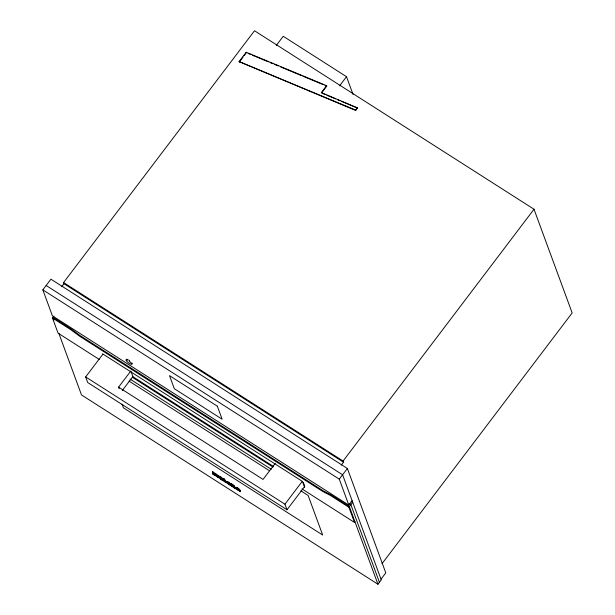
<?xml version="1.0" encoding="UTF-8"?>
<svg xmlns="http://www.w3.org/2000/svg" width="615" height="615" viewBox="0 0 615 615"><rect width="100%" height="100%" fill="white"/><g stroke="black" fill="none" stroke-linecap="round" stroke-linejoin="round"><path stroke-width="0.92" d="M352.157 500.771L348.843 505.138L52.398 315.841L42.842 289.857L50.937 279.179L347.375 468.476L385.789 572.88L381.008 579.184M341.294 465.109L343.501 462.196L63.998 283.723L63.576 282.554L254.502 30.75L534.005 209.231L572.158 312.927L381.977 563.747M61.792 286.628L63.998 283.723M321.353 92.565L357.507 107.994L355.639 110.454L239.089 61.6L246.185 52.244L326.58 85.669L326.75 86.138L321.522 93.026L321.353 92.565L326.58 85.669M239.266 62.061L243.086 57.026M244.178 55.588L246.361 52.706L246.185 52.244M99.246 359.437L58.056 333.13L52.483 317.986L53.935 316.064M276.296 45.433L283.238 36.285L346.506 76.691L353.048 94.472M303.295 482.352L304.763 486.35L286.997 509.781L87.707 382.53L85.654 376.934L102.851 354.255M339.572 85.839L346.506 76.691M119.164 388.749L118.572 387.15L130.826 370.999L132.878 376.588L122.3 390.54M355.639 110.454L357.33 107.525M215.427 475.126L215.066 475.61L213.09 474.349L213.328 473.512L213.866 473.858L213.505 474.342L212.444 472.589L212.682 471.767L221.292 477.524L220.923 478.009L220.355 477.64L220.724 477.155L221.292 477.524M212.444 472.589L212.682 471.767M212.982 472.935L213.351 472.451L212.813 472.105M213.09 474.349L213.328 473.512M215.066 475.61L214.397 474.911L214.435 473.535M220.923 478.009L218.064 475.918L217.049 475.872L215.442 474.25L215.811 473.758M214.935 475.257L215.304 474.772L214.766 474.426M214.397 474.911L214.066 474.019L216.526 476.54L216.895 476.056L215.05 474.165M217.049 475.872L217.41 475.387M218.064 475.918L218.433 475.433M216.526 476.54L218.44 476.079M217.864 477.125L218.225 476.64L218.779 476.994L218.41 477.478L217.864 477.125L221.569 479.762L221.807 478.924L221.569 479.762M217.987 477.478L218.356 476.994M220.8 477.663L221.162 477.179M221.438 479.408L220.87 479.047L221.239 478.562L220.724 477.155M221.807 477.978L221.577 478.839L221.807 477.978L224.829 479.908L225.805 481.476L225.567 482.314L225.928 481.829M222.261 479.216L221.9 479.7L222.43 480.046L222.115 479.185L222.776 478.301L224.175 478.947L224.636 479.5L224.267 479.984L222.407 478.785L224.267 479.984M225.567 482.314L222.023 480.054L222.392 479.569M222.876 479.346L223.237 478.862L222.776 478.301M223.806 479.431L224.175 478.947M225.436 481.96L224.46 480.392L224.829 479.908M224.913 481.63L225.282 481.145M231.14 484.774L230.779 485.258L229.226 484.72L226.105 482.452L226.466 481.968M227.588 482.683L227.911 482.752C229.426 483.897 226.727 482.913 227.957 482.198L228.811 482.921L227.957 482.198M227.911 482.752L228.273 482.268M228.357 483.175L228.726 482.69M232.063 485.473L231.694 485.958L230.64 484.213L230.879 483.382L231.548 484.066L230.771 485.097L227.773 483.182L229.049 484.32L229.787 483.913L229.226 484.72M230.64 484.213L231.009 483.728M235.291 487.803L234.922 488.287L231.286 485.965L231.524 485.127M231.286 485.965L231.655 485.481L234.561 487.341M234.922 488.287L233.6 485.842L233.969 485.358L230.879 483.382M234.238 487.587L234.607 487.103L233.969 485.358M234.792 487.933L236.006 487.426L240.288 490.862M237.575 488.887L237.421 489.632L238.412 490.293L239.15 489.886L240.503 490.755L240.134 491.239L236.406 489.24L235.46 488.425L235.829 487.941M236.952 488.664L237.267 488.725C238.781 489.878 236.083 488.894 237.313 488.179L238.166 488.894L237.313 488.179M237.267 488.725L237.636 488.241M237.713 489.148L238.082 488.664M238.412 490.293L239.15 489.886M237.129 489.156L240.134 491.07C240.711 489.379 236.598 486.826 235.284 487.257M275.305 463.256L263.059 479.416L118.572 387.15M286.997 509.781L284.937 504.192L302.134 481.514M343.501 462.196L343.078 461.035L534.005 209.231M348.843 505.138L339.28 479.154L347.375 468.476M354.97 521.797L354.494 522.427L348.92 507.283L352.71 502.286L351.104 501.256M58.863 333.407L81.511 394.953L377.948 584.25L381.262 579.884L342.593 474.788L46.148 285.491M225.767 481.491L228.857 482.79L230.933 484.889M229.049 484.32L230.779 485.258M248.122 53.444L250.774 54.543M252.542 55.281L268.447 61.892M270.208 62.622L272.86 63.729M274.628 64.46L278.164 65.928M280.809 67.035L301.135 75.484M302.903 76.214L323.221 84.662M324.989 85.4L326.75 86.138M322.406 93.395L325.035 94.487M326.788 95.217L335.567 98.869M337.32 99.599L339.957 100.691M341.709 101.421L357.507 107.994M239.089 61.6L355.47 109.985M223.237 478.862L224.636 479.5M63.576 282.554L343.078 461.035M42.842 289.857L339.28 479.154M349.259 503.677L350.873 504.707L379.424 582.313M52.483 317.986L70.986 329.801L79.566 336.174L322.698 491.423L330.416 495.459L348.92 507.283M102.651 353.856L302.434 481.43L304.579 487.257M132.771 376.611L273.514 466.485M132.294 377.241L273.037 467.116M129.942 379.04L271.3 469.299M301.988 488.902L354.494 522.427M128.996 381.062L269.385 470.706M300.85 490.801L308.107 495.436L322.69 535.058L123.4 407.799L122.07 404.193M85.654 376.934L284.937 504.192M221.946 478.355L222.484 478.701M212.321 472.251L215.442 474.25M230.517 483.867L233.6 485.842M221.438 478.47L224.46 480.392M238.997 489.632L240.496 490.586M221.239 478.562L222.115 479.185M234.607 487.103L235.161 487.449M223.806 480.476L225.221 481.376M212.959 473.996L213.505 474.342M231.155 485.612L231.694 485.958M238.781 490.37L240.134 491.239M128.796 360.159L129.588 360.705M235.46 488.425C234.146 485.965 239.696 489.794 240.134 491.07M226.105 482.452C224.79 479.984 230.333 483.821 230.771 485.097M231.14 484.612L228.157 481.937L225.92 481.276M377.948 584.25L349.397 506.652L330.893 494.829L323.175 490.793L80.042 335.536L71.463 329.171L52.959 317.355L53.943 320.031M220.355 477.64L220.87 479.047M218.079 476.563L218.41 477.478M129.219 361.19A3.752 0.853 37.2 0 1 131.687 364.411A3.752 0.853 37.2 0 1 126.79 361.282A3.752 0.853 37.2 0 1 127.674 360.198M126.467 359.206A3.752 0.853 37.2 0 1 126.836 359.221M127.374 359.398A3.752 0.853 37.2 0 1 128.043 359.714M132.064 363.042A3.752 0.853 37.2 0 1 132.302 363.465M217.333 406.184L169.502 375.642L174.306 388.688L222.138 419.23L217.333 406.184"/></g></svg>
